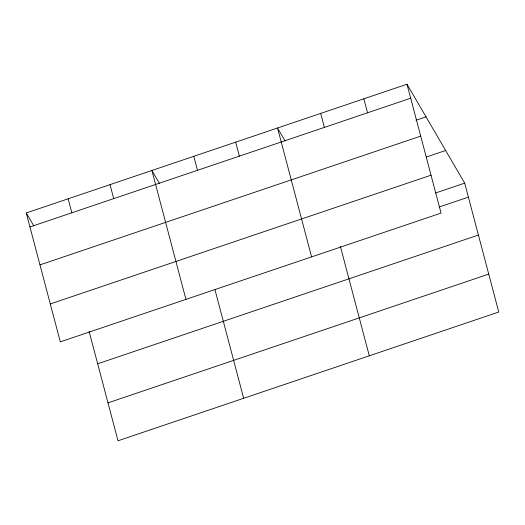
<?xml version="1.0" encoding="UTF-8"?>
<svg xmlns="http://www.w3.org/2000/svg" width="525" height="525" viewBox="0 0 525 525"><rect width="100%" height="100%" fill="white"/><g stroke="black" fill="none" stroke-linecap="round" stroke-linejoin="round"><path stroke-width="0.79" d="M406.993 84.223L441.053 213.111L60.303 341.86L26.25 212.966L406.993 84.223L464.697 183.14L498.75 312.034L118.007 440.777L89.106 331.406M29.945 226.957L410.694 98.208M416.017 120.251L426.038 116.865M39.966 264.876L420.709 136.126M426.392 157.014L445.653 150.498M50.288 303.942L431.032 175.192M435.415 193.043L464.697 183.14M439.11 207.034L468.392 197.131M97.663 363.792L478.413 235.049M107.986 402.859L488.729 274.116M285.082 140.917L277.541 127.995L311.594 256.882M159.436 183.402L151.896 170.481L185.948 299.375M26.25 212.966L33.79 225.888M363.845 98.812L367.539 112.803M320.696 113.407L324.391 127.391M340.397 246.435L369.298 355.806M235.659 142.157L239.354 156.148M193.777 156.319L197.472 170.31M214.961 289.708L243.652 398.291M110.014 184.643L113.708 198.634M68.132 198.804L71.827 212.796"/></g></svg>
